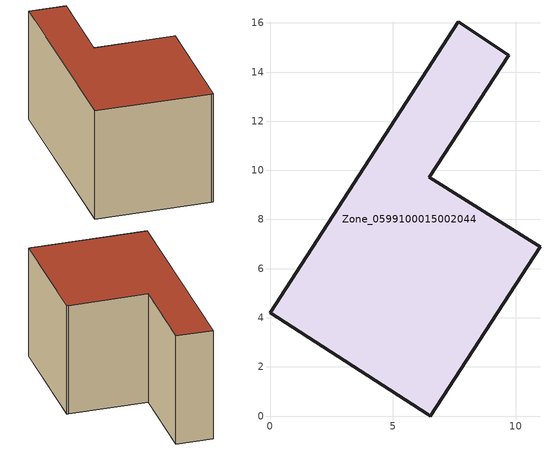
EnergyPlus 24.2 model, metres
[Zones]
Zone_0599100015002044
 floor ground (C_G): 6.43,0.08 0,4.2 7.66,16.04 9.72,14.69 6.48,9.72 10.89,6.96 10.99,6.88 6.53,0 z0.92
 wall outside (C_F): 9.72,14.69 7.66,16.04 0,4.2 6.43,0.08 6.53,0 10.99,6.88 10.89,6.96 6.48,9.72 9.72,14.69 z0.92:8.54
 roof outside (C_R): 10.89,6.96 6.48,9.72 9.72,14.69 7.66,16.04 0,4.2 6.43,0.08 6.53,0 10.99,6.88 z8.54
[BUILDING]
Pand.0599100015002044: North Axis=0; Terrain=City; Loads Convergence Tolerance Value=0.04; Temperature Convergence Tolerance Value=0.4; Solar Distribution=FullExterior; Maximum Number of Warmup Days=25; Minimum Number of Warmup Days=1
[Site:Location]
Rotterdam.The.Hague.AP_ZH_NLD Design_Conditions: Latitude=51.96; Longitude=4.45; Time Zone=1; Elevation=-4.5
[SITE:GROUNDTEMPERATURE:BUILDINGSURFACE]
18, 18, 18, 18, 18, 18, 18, 18, 18, 18, 18, 18
[MATERIAL] Thermal Absorptance=0.9; Solar Absorptance=0.7; Visible Absorptance=0.7
Name | Roughness | Thickness | Conductivity | Density | Specific Heat
G.TC.1965-1974 | MediumSmooth | 0.15 | 0.882353 | 540 | 1210
F.TC.1965-1974 | Rough | 0.3 | 0.697674 | 1920 | 840
R.TC.1965-1974 | MediumRough | 0.2 | 0.232558 | 1500 | 1000
[CONSTRUCTION]
C_G: G.TC.1965-1974
C_F: F.TC.1965-1974
C_R: R.TC.1965-1974
[ZONE]
Zone_0599100015002044: Type=1; Multiplier=1; Ceiling Height=Autocalculate; Volume=Autocalculate; Floor Area=autocalculate; Part of Total Floor Area=Yes
[ZONEINFILTRATION:DESIGNFLOWRATE]
Infil_Zone_0599100015002044: Zone or ZoneList or Space or SpaceList=Zone_0599100015002044; Schedule=AlwaysOn; Design Flow Rate Calculation Method=Flow/Area; Flow Rate per Floor Area=0.003; Constant Term Coefficient=1; Temperature Term Coefficient=0; Velocity Term Coefficient=0; Velocity Squared Term Coefficient=0
[HVACTEMPLATE:ZONE:IDEALLOADSAIRSYSTEM]
Zone_0599100015002044: Maximum Heating Supply Air Temperature=50; Minimum Cooling Supply Air Temperature=13; Maximum Heating Supply Air Humidity Ratio=0.0156; Minimum Cooling Supply Air Humidity Ratio=0.0077; Heating Limit=NoLimit; Cooling Limit=NoLimit; Dehumidification Control Type=ConstantSensibleHeatRatio; Cooling Sensible Heat Ratio=0.7; Dehumidification Setpoint=60; Humidification Control Type=None; Humidification Setpoint=30; Outdoor Air Method=None; Outdoor Air Flow Rate per Person=0.00944; Outdoor Air Flow Rate per Zone Floor Area=0; Outdoor Air Flow Rate per Zone=0; Demand Controlled Ventilation Type=None; Outdoor Air Economizer Type=NoEconomizer; Heat Recovery Type=None; Sensible Heat Recovery Effectiveness=0.7; Latent Heat Recovery Effectiveness=0.65
[ZONECONTROL:THERMOSTAT]
ThermostatControl_Zone_0599100015002044: Zone or ZoneList=Zone_0599100015002044; Control Type Schedule=DualSetpointControlType; Control 1=Thermostat_Zone_0599100015002044; Temperature Difference Between Cutout And Setpoint=0
[THERMOSTATSETPOINT:DUALSETPOINT]
Thermostat_Zone_0599100015002044: Heating Setpoint Temperature Schedule=HeatingSetpoint_Zone_0599100015002044; Cooling Setpoint Temperature Schedule=CoolingSetpoint_Zone_0599100015002044
[SCHEDULE:COMPACT]
HeatingSetpoint_Zone_0599100015002044: Through: 12/31, For: AllDays, Until: 24:00, 21
CoolingSetpoint_Zone_0599100015002044: Through: 12/31, For: AllDays, Until: 24:00, 24
DualSetpointControlType: Through: 12/31, For: AllDays, Until: 24:00, 4
AlwaysOn: Through: 12/31, For: AllDays, Until: 24:00, 1
